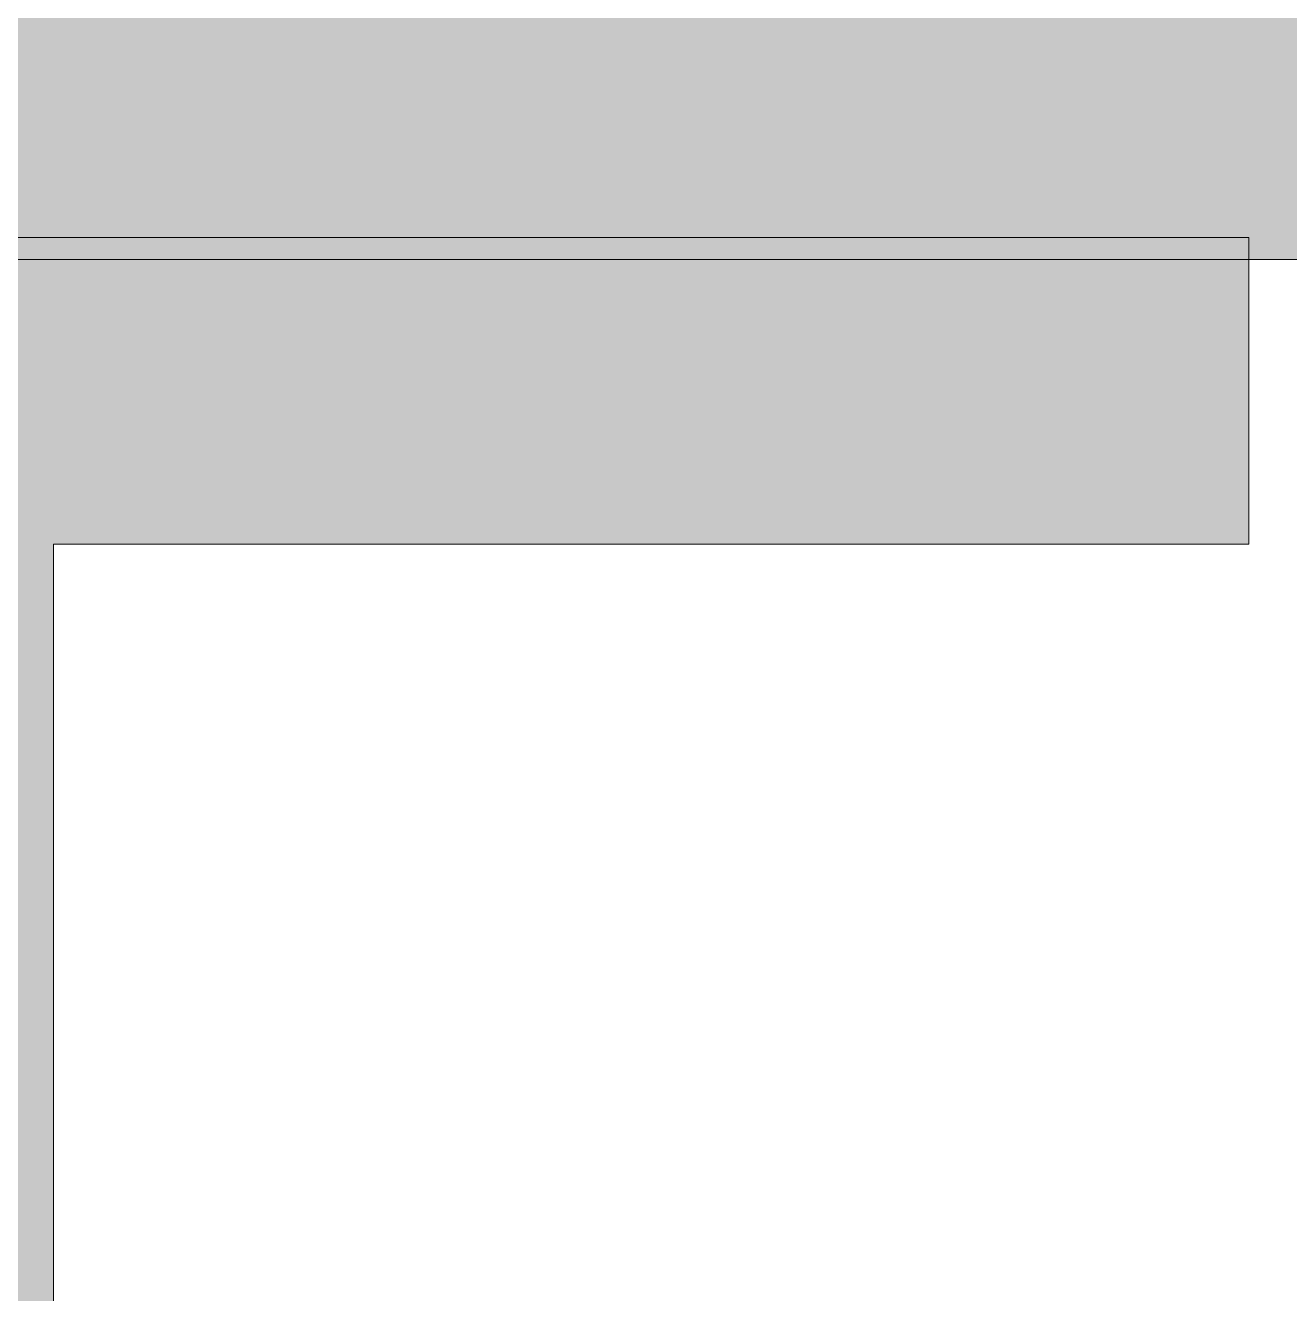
# Model space of a CAD drawing. Header units: metres. Extents: x -208 to 1512, y -277 to 123.
# Drawn here: x 3.246 to 6.361, y -13.001 to -9.878 of the extents above; entities that cross this region are included whole.
import ezdxf

# ---------------------------------------------------------------- set-up
doc = ezdxf.new("R2010")
doc.units = ezdxf.units.M
doc.header["$MEASUREMENT"] = 0
doc.layers.add('220 Bodenaufbau - Außen_ Gefälle', color=7, linetype='Continuous')
doc.layers.add('330 Dachaufbau', color=7, linetype='Continuous')

# ---------------------------------------------------------------- blocks, each defined once
blk = doc.blocks.new('Decke_13_4', base_point=(6.565, -4.5433))
at = {"layer": '220 Bodenaufbau - Außen_ Gefälle', "linetype": 'Continuous', "lineweight": 0, "true_color": 0x323232}
h = blk.add_hatch(color=250, dxfattribs=at)
h.paths.add_polyline_path([(6.565, -4.5433), (0.1867, -4.5433), (0.2083, -10.4546), (6.43, -10.4546), (6.43, -14.87), (12.38, -14.87), (12.38, -10.4546), (18.8202, -10.4546), (18.8399, -4.5433), (12.4199, -4.5433), (12.415, -1.67), (6.565, -1.67)])
h.paths.add_polyline_path([(6.495, -7.395), (8.015, -7.395), (8.015, -7.605), (8.745, -7.605), (8.745, -6.215), (7.975, -6.215), (7.975, -5.885), (8.745, -5.885), (8.745, -3.865), (11.105, -3.865), (11.105, -6.245), (11.105, -7.605), (11.5565, -7.605), (11.5565, -8.955), (6.495, -8.955)], flags=0)
at = {"layer": '220 Bodenaufbau - Außen_ Gefälle', "color": 7, "linetype": 'Continuous', "lineweight": 13, "flags": 128}
blk.add_lwpolyline([(6.565, -4.5433), (0.1867, -4.5433), (0.2083, -10.4546), (6.43, -10.4546), (6.43, -14.87), (12.38, -14.87), (12.38, -10.4546), (18.8202, -10.4546), (18.8399, -4.5433), (12.4199, -4.5433), (12.415, -1.67), (6.565, -1.67)], close=True, dxfattribs=at)
blk = doc.blocks.new('Dachfläche_27_4', base_point=(6.26, -10.4))
at = {"layer": '330 Dachaufbau', "linetype": 'Continuous', "lineweight": 0, "true_color": 0x000000}
h = blk.add_hatch(color=18, dxfattribs=at)
h.paths.add_polyline_path([(6.26, -13.585), (3.315, -13.585), (3.315, -11.155), (6.26, -11.155), (6.26, -10.4), (0.0381, -10.4), (0.0553, -15.07), (1.0171, -15.07), (1.0171, -14.228), (2.7671, -14.228), (2.7671, -15.07), (3.4455, -15.07), (3.4455, -14.228), (5.1955, -14.228), (5.1955, -15.07), (6.26, -15.07)])
h.paths.add_polyline_path([(1.0631, -12.8025), (1.0631, -11.2013), (2.7631, -11.2013), (2.7631, -12.8025)], flags=0)
at = {"layer": '330 Dachaufbau', "color": 7, "linetype": 'Continuous', "lineweight": 18, "flags": 128}
for points in [[(0.0381, -10.4), (6.26, -10.4)], [(6.26, -10.4), (6.26, -11.155)], [(3.315, -11.155), (3.315, -13.585)], [(6.26, -11.155), (3.315, -11.155)]]:
    blk.add_lwpolyline(points, dxfattribs=at)

msp = doc.modelspace()

# ---------------------------------------------------------------- block references
at = {"layer": '220 Bodenaufbau - Außen_ Gefälle', "color": 7, "linetype": 'Continuous', "lineweight": 13}
msp.add_blockref('Decke_13_4', (6.565, -4.5433), dxfattribs=at)

# ---------------------------------------------------------------- next in the draw order: block references
at = {"layer": '330 Dachaufbau', "color": 7, "linetype": 'Continuous', "lineweight": 18}
msp.add_blockref('Dachfläche_27_4', (6.26, -10.4), dxfattribs=at)

doc.saveas('drawing.dxf')
